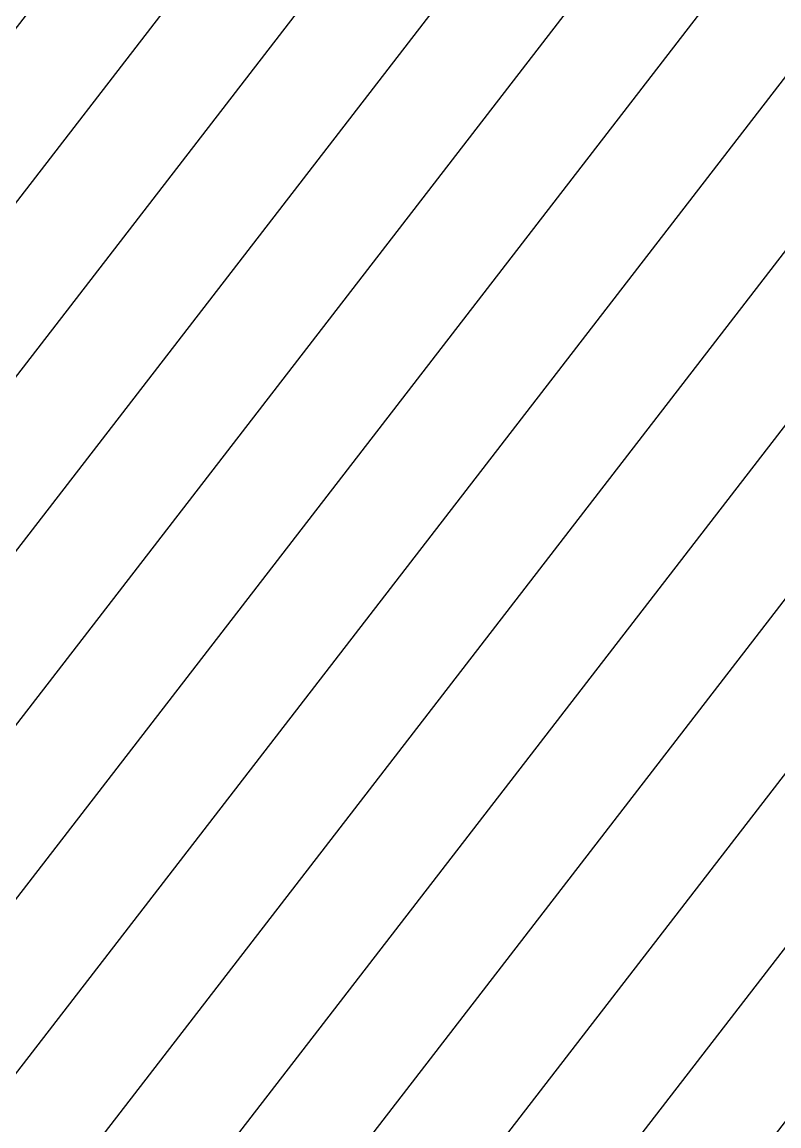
# Model space of a CAD drawing. Header units: centimetres. Extents: x -6122352 to 7132207, y -1694241 to 1947892.
# Drawn here: x 195273 to 197055, y -120289 to -117691 of the extents above; entities that cross this region are included whole.
import ezdxf

# ---------------------------------------------------------------- set-up
doc = ezdxf.new("R2010")
doc.units = ezdxf.units.CM
doc.header["$MEASUREMENT"] = 0
doc.linetypes.add('2. HG-ST XR COL 3A (5V 7V 9V 11V - GF (4M & 5D-E)$0$HIDDEN', pattern=[0.375, 0.25, -0.125])
doc.linetypes.add('XR-AR-END-SETTING OUT PLAN$0$23585-XR-AR-END-GROUND FLOOR$0$23261-XR-AR-SI-GF$0$HIDDEN', pattern=[0.375, 0.25, -0.125])
doc.layers.add('@MI-REF LAYER', color=7, linetype='Continuous')
doc.layers.add('B_TH_8', color=7, linetype='Continuous')
for name, color, linetype, lineweight in [('XR-AR-END-SETTING OUT PLAN$0$23585-XR-AR-END-GROUND FLOOR$0$A-EQUP-KITN-PLAN', 202, 'Continuous', 9), ('XR-AR-END-SETTING OUT PLAN$0$23585-XR-AR-END-GROUND FLOOR$0$A-FLOR-OVHD', 9, 'XR-AR-END-SETTING OUT PLAN$0$23585-XR-AR-END-GROUND FLOOR$0$23261-XR-AR-SI-GF$0$HIDDEN', 15), ('XR-AR-END-SETTING OUT PLAN$0$23585-XR-AR-END-GROUND FLOOR$0$A-WALL', 7, 'Continuous', 30)]:
    doc.layers.add(name, color=color, linetype=linetype, lineweight=lineweight)

# ---------------------------------------------------------------- blocks, each defined once
blk = doc.blocks.new('XR-AR-END-SETTING OUT PLAN')
at = {"layer": 'XR-AR-END-SETTING OUT PLAN$0$23585-XR-AR-END-GROUND FLOOR$0$A-EQUP-KITN-PLAN', "color": 8}
for p, q in [((3650.109346702695, 14099.99880218506), (5250.113769307733, 14099.9988026619)), ((5250.113769546151, 13849.99880218506), (5250.113769307733, 14099.9988026619)), ((3650.109004810452, 13749.9988026619), (5250.113769248128, 13749.9988026619)), ((5650.107139065862, 13149.99880218506), (3850.107901349664, 13149.99880361557))]:
    blk.add_line(p, q, dxfattribs=at)
at = {"layer": 'XR-AR-END-SETTING OUT PLAN$0$23585-XR-AR-END-GROUND FLOOR$0$A-FLOR-OVHD', "color": 8, "ltscale": 5}
for p, q in [((5250.252145186067, 13849.9988026619), (3650.247722819448, 13849.99880218506)), ((5250.113769248128, 13749.9988026619), (3650.10934664309, 13749.99880218506)), ((5650.107102051377, 12949.99724912643), (5650.107101693749, 11300.00188589096)), ((5750.105340138078, 12949.99724960327), (5750.107102289796, 11300.00188541412))]:
    blk.add_line(p, q, dxfattribs=at)
at = {"layer": 'XR-AR-END-SETTING OUT PLAN$0$23585-XR-AR-END-GROUND FLOOR$0$A-WALL', "color": 8}
blk.add_lwpolyline([(5250.089069798589, 13749.99880170822), (5250.089070156217, 13849.99880313873), (5750.107358172536, 13849.99880313873), (5750.105340138078, 12949.99724960327), (5650.107102051377, 12949.99724912643), (5650.107250109315, 13749.99880218506)], close=True, dxfattribs=at)
blk = doc.blocks.new('END UNIT')
at = {"xscale": 0.001, "yscale": 0.001, "zscale": 0.001}
blk.add_blockref('XR-AR-END-SETTING OUT PLAN', (-9.150201729830158, 0), dxfattribs=at)
blk = doc.blocks.new('TH_8')
blk.add_blockref('END UNIT', (495802.3053798382, 2769197.479078153))
blk = doc.blocks.new('A$Ca7ad59d2')
at = {"layer": 'B_TH_8', "xscale": 1.000018136216304, "yscale": 1.000018136216304, "zscale": 1.000018136216304}
blk.add_blockref('TH_8', (-495803.6470986201, -2769248.051850634), dxfattribs=at)
blk = doc.blocks.new('A$Cac0110ba')
at = {"rotation": 227.5015136760979}
blk.add_blockref('A$Ca7ad59d2', (28.54929658252513, 57.49132066033781), dxfattribs=at)

msp = doc.modelspace()

# ---------------------------------------------------------------- block references
at = {"color": 94, "linetype": '2. HG-ST XR COL 3A (5V 7V 9V 11V - GF (4M & 5D-E)$0$HIDDEN', "xscale": -1000, "yscale": 1000, "zscale": 1000, "rotation": 227.4902504429082}
msp.add_blockref('A$Cac0110ba', (138096.0226727291, -114332.0896886629), dxfattribs=at)

# ---------------------------------------------------------------- next in the draw order: wipeouts: each hides what was drawn before it
at = {"color": 10}
msp.add_wipeout([(137968.6050089273, -112699.88154806386), (137966.18820953698, -126973.40495409524), (198269.79932360497, -126982.9675742559), (198272.37498426886, -112711.46911353212), (192022.26143355865, -112708.32827066386), (192022.09189432164, -113008.95155569575), (144220.97485975258, -113000.47365887718), (144221.1628212024, -112699.85037546082), (137967.30578698963, -112699.8637357601)], dxfattribs=at).dxf.layer = '@MI-REF LAYER'

# ---------------------------------------------------------------- next in the draw order: hatches: boundary and pattern name
at = {"layer": '@MI-REF LAYER'}
h = msp.add_hatch(dxfattribs=at)
h.set_pattern_fill('ANSI31', color=256, scale=1999.999998458916, angle=6.722712845868625)
h.set_pattern_definition([(51.72271284586864, (-2377109764.910875, -1504175407.484143), (-196.2554993275065, 154.8669715833345), [])])
h.paths.add_polyline_path([(198270.4731260898, -126982.9677121157), (198272.3749842689, -112711.4691135321), (192022.2614333206, -112708.3282709568), (192022.091894052, -113008.9515559804), (144220.9748597195, -113000.4736589163), (144221.1628206024, -112699.8503761254), (137967.3005278277, -112699.9590492565), (137964.8895022705, -126973.500041178)])

doc.saveas('drawing.dxf')
